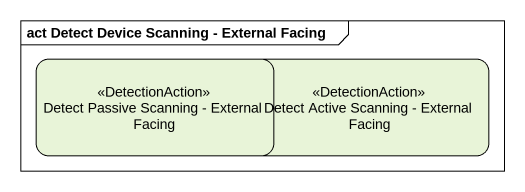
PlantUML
@startuml
mainframe act Detect Device Scanning - External Facing
hide empty description
state "Detect Passive Scanning - External Facing" as Detect_Passive_Scanning <<DetectionAction>>
state "Detect Active Scanning - External Facing" as Detect_Active_Scanning <<DetectionAction>>
@enduml
